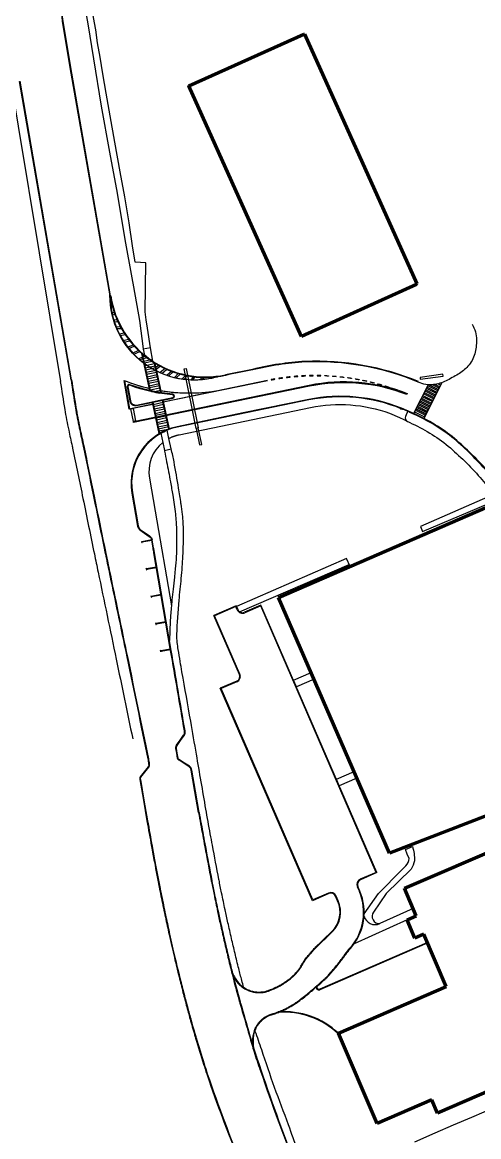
# Model space of a CAD drawing. Header units: millimetres. Extents: x -153 to 768, y -685 to 849.
# Drawn here: x 260.4 to 379, y 90.3 to 379.6 of the extents above; entities that cross this region are included whole.
import ezdxf

# ---------------------------------------------------------------- set-up
doc = ezdxf.new("R2010")
doc.units = ezdxf.units.MM
doc.header["$LTSCALE"] = 1.5
doc.linetypes.add('Dash', pattern=[6, 3, -3])
doc.layers.add('A-AREA', color=32, linetype='Dash', lineweight=9)
doc.layers.add('PD-Sidewalk', color=254, linetype='Continuous', true_color=0xe6e6e6)

msp = doc.modelspace()

# ---------------------------------------------------------------- linework, layer by layer
at = {"layer": 'A-AREA', "color": 7, "linetype": 'Continuous', "lineweight": 90}
for p, q in [((303.67, 363.09, 0), (333.56, 376.55, 0)), ((333.56, 376.55, 0), (333.75, 376.47, 0)), ((333.75, 376.47, 0), (362.9, 311.7, 0)), ((332.94, 298.05, 0), (303.67, 363.09, 0)), ((303.73, 362.96, 0), (303.8, 363.15, 0)), ((362.83, 311.51, 0), (332.94, 298.05, 0)), ((362.9, 311.7, 0), (362.83, 311.51, 0)), ((326.99, 230.28, 0), (383.27, 254.7, 0)), ((355.8, 163.91, 0), (326.99, 230.28, 0)), ((406.18, 183.34, 0), (355.8, 163.91, 0)), ((359.69, 154.77, 0), (388.71, 167.31, 0)), ((362.72, 147.6, 0), (359.69, 154.77, 0)), ((360.36, 146.6, 0), (362.72, 147.6, 0)), ((362.4, 141.84, 0), (360.36, 146.6, 0)), ((364.72, 142.86, 0), (362.4, 141.84, 0)), ((370.48, 129.24, 0), (364.72, 142.86, 0)), ((342.52, 117.13, 0), (370.48, 129.24, 0)), ((352.62, 93.74, 0), (342.52, 117.13, 0)), ((382.34, 102.43, 0), (368.31, 96.37, 0)), ((366.79, 99.86, 0), (352.62, 93.74, 0)), ((368.31, 96.37, 0), (366.79, 99.86, 0))]:
    msp.add_line(p, q, dxfattribs=at)
at = {"layer": 'PD-Sidewalk', "color": 9}
for p, q in [((273.06, 286.77, 0), (259.7, 364.25, 0)), ((273.21, 286.8, 0), (259.85, 364.27, 0)), ((358.77, 279.08, 0), (358.91, 279.42, 0)), ((293.43, 261.22, 0), (294.9, 252.64, 0)), ((364.41, 247.39, 0), (383.63, 255.57, 0)), ((294.9, 252.64, 0), (299.14, 228.1, 0)), ((363.83, 248.72, 0), (364.41, 247.39, 0)), ((315.95, 228.1, 0), (310.17, 225.59, 0)), ((315.87, 227.9, 0), (310.37, 225.51, 0)), ((316.23, 227.08, 0), (315.87, 227.9, 0)), ((316.36, 227.14, 0), (315.95, 228.1, 0)), ((322.41, 228.29, 0), (318.14, 226.43, 0)), ((322.33, 228.09, 0), (318.2, 226.3, 0)), ((352.35, 158.92, 0), (322.33, 228.09, 0)), ((352.54, 158.84, 0), (322.41, 228.29, 0)), ((316.8, 210.32, 0), (310.17, 225.59, 0)), ((316.93, 210.38, 0), (310.37, 225.51, 0)), ((316.1, 208.54, 0), (311.83, 206.69, 0)), ((316.16, 208.4, 0), (312.03, 206.61, 0)), ((335.76, 151.56, 0), (311.83, 206.69, 0)), ((335.84, 151.76, 0), (312.03, 206.61, 0)), ((352.35, 158.92, 0), (348.22, 157.13, 0)), ((352.54, 158.84, 0), (348.28, 156.99, 0)), ((340.02, 153.41, 0), (335.76, 151.56, 0)), ((339.96, 153.55, 0), (335.84, 151.76, 0)), ((347.44, 155.16, 0), (347.97, 153.93, 0)), ((348.11, 153.99, 0), (347.58, 155.22, 0)), ((342.33, 151.49, 0), (341.8, 152.71, 0)), ((342.47, 151.55, 0), (341.94, 152.77, 0)), ((361.93, 149.5, 0), (353.32, 145.61, 0)), ((360.38, 146.59, 0), (346.6, 140.37, 0)), ((365.49, 140.66, 0), (337.67, 128.58, 0)), ((365.55, 140.52, 0), (337.73, 128.44, 0))]:
    msp.add_line(p, q, dxfattribs=at)
at = {"layer": 'PD-Sidewalk', "color": 9, "linetype": 'Continuous', "lineweight": -3}
msp.add_line((334.86, 281.55, 0), (300.64, 274.47, 0), dxfattribs=at)
at = {"layer": 'PD-Sidewalk', "color": 9, "elevation": 0}
for points in [[(283.2, 308.57), (273.12, 366.38), (270.85, 379.8, 0.046774), (267.19, 398.75), (261.44, 420.3, -0.323823), (267.72, 436.72), (307.58, 462.78), (320.02, 471.23)], [(283.35, 308.59), (273.27, 366.4), (271, 379.82, 0.046757), (267.33, 398.79), (261.58, 420.33, -0.323823), (267.81, 436.59), (307.67, 462.65), (320.11, 471.1)], [(377.26, 301.2, -0.13715), (378.39, 297.1, -0.067462), (377.98, 293.5, -0.107797), (376.16, 290.32, -0.086534), (373.66, 288.24, -0.013165), (370.48, 286.48, -0.082459), (367.24, 285.53, -0.152451), (363.29, 286.18)], [(363.35, 286.32, 0.108508), (333.91, 291.56, 0.046989), (320.22, 289.49, 0.00002), (313.17, 288.09, 0.00002)], [(363.29, 286.18, 0.108503), (333.91, 291.41, 0.046997), (320.25, 289.35, 0.00002), (313.2, 287.94, 0.00002)], [(273.06, 286.78, 0.007279), (274.2, 279.54, 0.010049), (275.2, 274.33, 0.000217), (276.09, 270.18, -0.001531), (276.21, 269.59, -0.000767), (278.91, 256.51, 0.000699), (281.87, 242.15, 0.000228), (282.85, 237.43, -0.000048), (287.55, 214.83, -0.000983), (293.01, 188.38, -0.019412), (293.23, 187.04, -0.042751), (293.24, 186.69, -0.077228), (293.21, 186.53, -0.032953), (293.14, 186.37, -0.04597), (293.07, 186.28), (292.06, 184.99), (291.04, 183.71, 0.101268), (290.94, 183.51, 0.072273), (290.9, 183.25, 0.011714), (290.91, 183.08, 0.026151), (290.92, 182.99), (291.86, 177.63), (292.79, 172.28)], [(270.28, 286.38, 0.007279), (271.43, 279.07, 0.010049), (272.45, 273.74, 0.000217), (273.34, 269.59, -0.001531), (273.46, 269.02, -0.000767), (276.16, 255.94, 0.000699), (279.12, 241.57, 0.000228), (280.1, 236.86, -0.000048), (284.8, 214.26, -0.000769), (289.08, 193.57, -0.000769)], [(293.97, 283.89), (294, 283.73, 0.008738), (296.13, 283.32), (296.09, 283.48, -0.008312), (293.97, 283.89, 0.006718)], [(358.91, 279.42, 0.145451), (334.83, 281.7), (317.76, 278.18), (300.61, 274.61, 0.404503), (288.86, 257.39), (290.33, 248.81, 0.190814), (290.96, 247.84), (293.39, 246.14, -0.194882), (294.01, 245.17)], [(358.85, 279.28, 0.145451), (334.86, 281.55), (300.64, 274.47, 0.404503), (289.01, 257.41), (290.48, 248.83, 0.194094), (291.04, 247.96), (293.48, 246.26, -0.19503), (294.16, 245.2)], [(298.49, 271.57), (298.62, 271.64), (298.74, 271.7), (298.87, 271.76), (299, 271.82), (299.12, 271.88), (299.25, 271.94), (299.38, 271.99), (299.52, 272.04), (299.65, 272.1), (299.78, 272.14), (299.91, 272.19), (300.05, 272.24), (300.18, 272.28), (300.32, 272.32), (300.45, 272.36), (300.59, 272.4), (300.72, 272.43), (300.86, 272.47), (301, 272.5), (301.14, 272.53), (335.28, 279.58, -0.138845), (355.83, 278.09), (358.36, 277.03), (359.51, 276.49), (360.46, 275.97)], [(389.11, 244.25, 0.051388), (390.56, 245.3, 0.260423), (390.95, 247.1, 0.050819), (389.3, 251.11, 0.056886), (381.17, 263.03, 0.031543), (372.61, 271.42, 0.066258), (362.05, 277.88, 0.01511), (358.85, 279.28, 0.01511)], [(389.18, 244.12, 0.051641), (390.67, 245.2, 0.261543), (391.09, 247.14, 0.050804), (389.43, 251.18, 0.05689), (381.28, 263.13, 0.031553), (372.71, 271.54, 0.06626), (362.11, 278.02, 0.015101), (358.91, 279.42, 0.015101)], [(360.59, 278.71), (359.96, 277.27, 0.408046), (360.46, 275.97, -0.002931), (361.04, 275.69, -0.066234), (371.07, 269.57, -0.031374), (379.36, 261.44, -0.022334), (382.74, 257.14, -0.478033), (382.67, 256.89), (363.83, 248.72)], [(306.34, 174.47), (305.38, 179.95), (304.42, 185.43, 0.023603), (304.37, 185.62, 0.016886), (304.29, 185.88, 0.050615), (304.19, 186.1, 0.065743), (304.07, 186.25, 0.022948), (303.93, 186.37, 0.026974), (303.8, 186.47), (302.5, 187.3), (301.2, 188.13, -0.027402), (301.05, 188.24, -0.042216), (300.97, 188.31, -0.088437), (300.93, 188.39, -0.049749), (300.87, 188.59), (300.66, 189.85), (300.44, 191.1, -0.060092), (300.43, 191.23, -0.037338), (300.47, 191.46, -0.042055), (300.55, 191.71, -0.058403), (300.63, 191.86), (301.53, 193.13), (302.44, 194.4, 0.036534), (302.58, 194.62, 0.057344), (302.64, 194.79, 0.029827), (302.67, 194.92, 0.013578), (302.69, 195.17, 0.007311), (302.71, 195.43, 0.036964), (302.7, 195.5, 0.016061), (302.68, 195.69, 0.000131), (299.09, 216.55), (294.56, 242.87, 0.000044), (294.52, 243.12), (294.16, 245.21)], [(306.2, 174.45, 0.000982), (307.26, 168.54, 0.001955), (307.81, 165.58, 0.000031), (309.49, 156.72, 0.001439), (309.53, 156.53, 0.002402), (310.21, 153.17, 0.00184), (311.13, 148.78, 0.002019), (311.86, 145.42, 0.001646), (312.79, 141.29, 0.002696), (313.7, 137.41, 0.002634), (314.68, 133.44, 0.003377), (315.48, 130.34, 0.002074), (316.84, 125.3, 0.003261), (316.95, 124.94, 0.000139), (319.41, 116.44, 0.00849), (320.7, 112.24, 0.014698), (329.89, 86.44, -0.218434)], [(306.34, 174.47, 0.000982), (307.41, 168.57, 0.001955), (307.96, 165.6, 0.000031), (309.64, 156.75, 0.001439), (309.68, 156.56, 0.002402), (310.35, 153.2, 0.00184), (311.27, 148.82, 0.002019), (312.01, 145.45, 0.001646), (312.94, 141.32, 0.002696), (313.85, 137.44, 0.002634), (314.82, 133.48, 0.003377), (315.63, 130.38, 0.002074), (316.99, 125.34, 0.003261), (317.09, 124.98, 0.000139), (319.55, 116.48, 0.00849), (320.84, 112.29, 0.014772), (330.03, 86.49, -0.218434)], [(292.79, 172.28, 0.001379), (293.97, 165.66, 0.00228), (294.71, 161.67, 0.000024), (296.05, 154.66, 0.001842), (296.07, 154.57, 0.002031), (296.55, 152.19, 0.000982), (297.58, 147.28, 0.001481), (298.53, 142.82, 0.002111), (299.23, 139.69, 0.003499), (299.9, 136.82, 0.00199), (301.13, 131.77, 0.001899), (302.15, 127.75, 0.00204), (303.13, 124.01, 0.003398), (304.13, 120.35, 0.00301), (305.31, 116.23, 0.003427), (305.41, 115.91, 0.000161), (307.5, 109.15, 0.006585), (308.33, 106.59, 0.017416), (317.67, 81.89, 0.182408)], [(292.94, 172.3, 0.001379), (294.12, 165.69, 0.00228), (294.86, 161.7, 0.000024), (296.2, 154.69, 0.001842), (296.22, 154.6, 0.002031), (296.7, 152.22, 0.000982), (297.73, 147.31, 0.001481), (298.68, 142.85, 0.002111), (299.37, 139.73, 0.003499), (300.04, 136.85, 0.00199), (301.28, 131.81, 0.001899), (302.3, 127.78, 0.00204), (303.28, 124.04, 0.003398), (304.28, 120.39, 0.00301), (305.46, 116.27, 0.003427), (305.55, 115.96, 0.000161), (307.64, 109.19, 0.006585), (308.47, 106.63, 0.017401), (317.8, 81.96, 0.177934)], [(317.9, 129.09, -0.001146), (317.43, 130.85, -0.003377), (316.63, 133.93, -0.002634), (315.66, 137.88, -0.002696), (314.75, 141.74, -0.001646), (313.83, 145.85, -0.002019), (313.09, 149.21, -0.00184), (312.18, 153.57, -0.002402), (311.51, 156.92, -0.001439), (311.47, 157.1, -0.000031), (309.79, 165.95, -0.001955), (309.24, 168.9, -0.001188), (308.09, 175.33)], [(292.79, 172.28, 0.001379), (293.97, 165.66, 0.00228), (294.71, 161.67, 0.000024), (296.05, 154.66, 0.001842), (296.07, 154.57, 0.002031), (296.55, 152.19, 0.000982), (297.58, 147.28, 0.001481), (298.53, 142.82, 0.002111), (299.23, 139.69, 0.003499), (299.9, 136.82, 0.00199), (301.13, 131.77, 0.001899), (302.15, 127.75, 0.00204), (303.13, 124.01, 0.003398), (304.13, 120.35, 0.00301), (305.31, 116.23, 0.003427), (305.41, 115.91, 0.000161), (307.5, 109.15, 0.006585), (308.33, 106.59, 0.016713), (317.03, 83.45, 0.003462)], [(349.22, 148.15), (352.93, 153.39), (358.97, 159.56, -0.014002), (360.06, 160.62, 0.21221), (360.87, 162.48), (360.42, 163.67), (359.98, 164.86), (361.75, 165.61, -0.079097), (362.29, 161.93, -0.072553), (361.4, 159.73), (354.9, 153.46), (351.61, 148.62, 0.621901), (353.32, 145.61, -13.29318)], [(349.19, 147.55, 0.461092), (353.32, 145.61)], [(329.6, 93.34, -0.015126), (322.61, 112.87, -0.002332), (320.94, 117.64, 0.046536), (320.73, 117.84, -0.000019)], [(399.6, 89.77, 0.000427), (393.68, 90.04, 0.000212), (386.79, 90.21, -0.220526), (385.82, 91.34, -0.055421), (385, 96.69, 0.090223), (384.57, 97.54, 0.211086), (383.61, 98.09, 0.197155), (383.27, 98.01), (380.28, 96.7), (377.12, 95.31), (372.37, 93.27), (367.62, 91.23), (362.32, 88.91)], [(335.9, 72.58, 0.000016), (337.63, 68.55, 0.000024)], [(336.03, 72.64, 0.000016), (337.76, 68.61, 0.000024)], [(334.79, 80.24, -0.028438), (329.6, 93.34)]]:
    msp.add_lwpolyline(points, format="xyb", dxfattribs=at)
for points in [[(251.74, 395.76), (253.71, 386.08), (270.3, 286.3)], [(293.71, 295.07), (292.89, 300.15), (292.54, 302.39), (292.33, 304.4), (292.49, 317.14), (289.69, 317.31), (289.04, 321.57), (288.2, 327.53), (287.02, 334.27), (285.83, 340.73), (284.41, 348.44), (283.22, 355.28), (282.19, 361.16), (281.36, 366.21), (280.65, 370.52), (279.94, 374.26), (279.49, 377.65), (278.94, 380.84), (278.4, 384.18), (277.94, 387.69), (277.68, 390.07)], [(275.47, 386.5), (276.03, 385.87), (276.31, 385.36), (277.39, 379.2), (278.86, 370.13), (280.91, 357.81), (283.06, 345.91), (285.06, 335.21), (287.08, 323.19), (288.82, 313.22), (289.26, 310.88), (290.81, 302.18), (291.83, 294.8)], [(294.34, 291.59), (293.71, 295.07), (291.83, 294.74), (292.12, 293.22)], [(305.55, 274.17), (302.41, 289.67), (303.01, 289.73), (306.13, 274.29)], [(296.42, 272.9), (296.92, 270.53), (297.36, 268.47), (299.08, 268.85), (298.48, 271.57), (298.01, 273.67)]]:
    msp.add_lwpolyline(points, dxfattribs=at)
at = {"layer": 'PD-Sidewalk', "color": 9, "linetype": 'Continuous', "elevation": 0}
for points in [[(283.23, 308.37, 0.491879), (310.92, 287.56), (311.11, 287.58), (311.31, 287.61, -0.502992), (283.17, 308.76), (283.2, 308.57)], [(291.75, 292.31), (291.66, 292.7), (290.64, 292.23, 0.004996), (290.97, 291.95)], [(292.23, 292.94, -0.007582), (291.65, 293.42), (291.57, 293.41), (291.7, 292.82)], [(293.49, 291.98, -0.007986), (292.84, 292.46), (291.83, 292.24), (291.95, 291.65)], [(294.78, 291.04), (294.76, 291.14, -0.006992), (294.17, 291.52), (292.08, 291.07), (292.08, 291.06, 0.009236), (292.74, 290.6)], [(292.66, 290.58, -0.007816), (292.1, 290.98), (292.21, 290.48)], [(296.23, 290.3, -0.004362), (295.84, 290.51), (295.09, 289.94), (295.18, 289.51)], [(293.44, 284.49, -0.034494), (286.95, 286.52), (288.23, 279.23), (294.31, 280.49), (294.32, 280.42), (288.17, 279.15), (286.86, 286.62, 0.034935), (293.43, 284.56)], [(326.04, 286.94), (326.03, 287.01, 0.004058), (325.05, 286.83), (325.06, 286.76, -0.004058)], [(328.02, 287.25), (328.01, 287.32, 0.004065), (327.02, 287.17), (327.03, 287.1, -0.00406)], [(330, 287.49), (329.99, 287.56, 0.004065), (329, 287.45), (329.01, 287.38, -0.00406)], [(331.99, 287.68), (331.99, 287.74, 0.004065), (330.99, 287.66), (330.99, 287.59, -0.00406)], [(333.98, 287.79), (333.98, 287.86, 0.004065), (332.98, 287.81), (332.99, 287.74, -0.00406)], [(335.98, 287.84), (335.98, 287.91, 0.004065), (334.98, 287.89), (334.98, 287.83, -0.00406)], [(337.98, 287.83), (337.98, 287.9, 0.004065), (336.98, 287.91), (336.98, 287.84, -0.00406)], [(338.98, 287.8), (338.98, 287.87, -0.004065), (339.98, 287.82), (339.98, 287.75, 0.00406)], [(340.97, 287.69), (340.98, 287.75, -0.004065), (341.97, 287.67), (341.97, 287.61, 0.00406)], [(342.96, 287.51), (342.97, 287.58, -0.004065), (343.96, 287.47), (343.96, 287.4, 0.00406)], [(344.95, 287.27), (344.95, 287.34, -0.004065), (345.95, 287.19), (345.93, 287.13, 0.00406)], [(346.92, 286.97), (346.93, 287.03, -0.004065), (347.92, 286.86), (347.9, 286.79, 0.00406)], [(348.88, 286.6), (348.9, 286.67, -0.004065), (349.88, 286.46), (349.86, 286.39, 0.00406)], [(360.28, 282.97, 0.142082), (335.03, 285.14), (289.31, 275.69), (289.25, 275.99), (334.97, 285.43, -0.142088), (360.39, 283.25)], [(296.38, 283.96, 0.077419), (310.62, 283.86), (309.65, 283.65, -0.071895), (296.4, 283.89)], [(350.85, 286.23, -0.004065), (351.82, 285.99), (351.81, 285.93, 0.00406), (350.83, 286.17)], [(352.77, 285.67), (352.79, 285.74, -0.004065), (353.75, 285.47), (353.73, 285.4, 0.00406)], [(354.69, 285.12), (354.71, 285.18, -0.004066), (355.66, 284.88), (355.64, 284.81, 0.004059)], [(356.59, 284.5), (356.61, 284.56, -0.004065), (357.55, 284.23), (357.53, 284.16, 0.004061)], [(358.47, 283.82), (358.49, 283.88, -0.004058), (359.42, 283.52), (359.4, 283.45, 0.004058)], [(297.92, 273.79), (297.94, 273.8), (297.95, 273.8), (297.97, 273.81), (297.97, 273.81, -0.004939), (298.25, 273.92), (295.91, 273.41), (296.03, 272.85, -0.0352)]]:
    msp.add_lwpolyline(points, format="xyb", close=True, dxfattribs=at)
at = {"layer": 'PD-Sidewalk', "color": 9, "elevation": 0}
for points in [[(283.85, 305.61, -0.005391), (283.71, 306.13), (283.35, 306.31, 0.005493), (283.41, 305.83)], [(284.49, 303.65, -0.004891), (284.32, 304.11), (283.66, 304.3, 0.005141), (283.76, 303.86)], [(285.24, 301.86, -0.004506), (285.06, 302.27), (284.16, 302.33, 0.004875), (284.29, 301.93)], [(286.14, 300.11, -0.00445), (285.93, 300.5), (284.82, 300.46, 0.004853), (284.98, 300.07)], [(287.13, 298.52, -0.004316), (286.89, 298.88), (285.64, 298.66, 0.00477), (285.83, 298.29)], [(288.28, 296.93, -0.004341), (288.01, 297.28), (286.62, 296.94, 0.004811), (286.85, 296.58)], [(289.5, 295.49, -0.004278), (289.22, 295.81), (287.78, 295.28, 0.004782), (288.04, 294.95)], [(290.9, 294.09, -0.004277), (290.59, 294.38), (289.12, 293.71, 0.004807), (289.41, 293.4)], [(292.12, 293.22), (292.16, 292.99, 0.027322), (294.38, 291.38), (294.34, 291.59, -0.027696)], [(297.88, 289.5, -0.004392), (297.48, 289.68), (296.25, 288.64, 0.005074), (296.66, 288.46)], [(299.6, 288.82, -0.004507), (299.17, 288.98), (298.02, 287.95, 0.005253), (298.45, 287.8)], [(301.38, 288.26, -0.004573), (300.93, 288.39), (299.92, 287.39, 0.005391), (300.38, 287.29)], [(303.25, 287.83, -0.004615), (302.79, 287.92), (301.96, 287, 0.005515), (302.44, 286.93)], [(305.35, 287.52, -0.004869), (304.87, 287.58), (304.16, 286.79, 0.005953), (304.68, 286.77)], [(307.16, 286.87), (307.63, 287.39, -0.005255), (307.1, 287.4), (306.57, 286.82)], [(309.96, 287.32), (310.1, 287.48, -0.005875), (309.52, 287.43), (309.29, 287.18, 0.007786)], [(287.68, 284.94), (288.33, 281.32), (288.34, 281.26), (288.35, 281.2), (288.37, 281.14), (288.39, 281.08), (288.41, 281.03), (288.43, 280.97), (288.46, 280.92), (288.48, 280.87), (288.51, 280.81), (288.54, 280.76), (288.58, 280.71), (288.61, 280.67), (288.65, 280.62), (288.69, 280.57), (288.73, 280.53), (288.77, 280.49), (288.82, 280.45), (288.86, 280.41), (288.91, 280.37), (288.96, 280.34, 0.192261), (290.1, 280.1), (299.53, 282.04, 0.371141), (299.93, 282.56, 0.371138), (299.47, 283.03), (298.05, 283.19), (296.64, 283.38), (295.23, 283.64), (293.83, 283.92), (292.44, 284.25), (291.07, 284.62), (289.7, 285.04), (288.35, 285.5, 0.266647), (287.85, 285.41, 0.266651)], [(287.83, 284.96), (288.47, 281.34), (288.48, 281.29), (288.5, 281.24), (288.51, 281.18), (288.53, 281.13), (288.55, 281.08), (288.57, 281.03), (288.59, 280.98), (288.61, 280.94), (288.64, 280.89), (288.67, 280.84), (288.7, 280.8), (288.73, 280.76), (288.76, 280.71), (288.8, 280.67), (288.84, 280.64), (288.87, 280.6), (288.91, 280.56), (288.96, 280.53), (289, 280.49), (289.04, 280.46, 0.191452), (290.07, 280.24), (299.5, 282.19, 0.371137), (299.78, 282.55, 0.37199), (299.46, 282.88), (298.04, 283.04), (296.62, 283.24), (295.2, 283.49), (293.8, 283.77), (292.4, 284.1), (291.03, 284.48), (289.65, 284.9), (288.3, 285.35, 0.267485), (287.95, 285.29, 0.26653)], [(298.01, 273.67), (297.98, 273.81, 0.001134), (297.92, 273.79), (297.92, 273.79, 0.028341), (296.38, 273.05), (296.42, 272.9, -0.029815)], [(345.54, 238.32), (344.64, 240.39), (316.01, 227.96), (316.36, 227.14, 0.148332), (316.87, 226.54), (345.3, 238.87)]]:
    msp.add_lwpolyline(points, format="xyb", close=True, dxfattribs=at)
at = {"layer": 'PD-Sidewalk', "color": 9, "linetype": 'Continuous', "elevation": 0}
for points in [[(293.55, 283.98), (291.47, 293.57), (291.55, 293.5), (293.62, 283.97)], [(295.04, 289.87), (292.46, 289.31), (292.33, 289.9), (294.91, 290.45)], [(296.43, 283.42), (294.76, 291.14), (294.84, 291.09), (296.5, 283.41)], [(295.29, 288.7), (292.71, 288.14), (292.59, 288.73), (295.16, 289.28)], [(295.54, 287.54), (292.97, 286.98), (292.84, 287.57), (295.41, 288.12)], [(295.79, 286.38), (293.22, 285.82), (293.09, 286.41), (295.67, 286.96)], [(296.98, 281.04), (324.07, 286.63), (324.08, 286.57), (296.99, 280.97)], [(296.04, 285.22), (293.47, 284.66), (293.34, 285.25), (295.92, 285.81)], [(296.3, 284.06), (296.17, 284.64), (293.59, 284.09), (293.62, 283.97), (293.83, 283.92), (293.97, 283.89), (293.97, 283.89), (294.13, 283.86), (294.77, 283.73)], [(365.82, 285.48), (362.02, 278.06), (362.08, 278.03), (365.82, 285.48), (362.08, 278.03), (365.88, 285.47), (365.82, 285.48), (362.02, 278.06), (362.08, 278.03), (365.88, 285.47)], [(369.41, 286.03), (364.68, 276.79), (364.73, 276.76), (369.48, 286.06)], [(369.41, 286.03), (364.68, 276.79), (364.73, 276.76), (369.41, 286.03), (364.73, 276.76), (369.48, 286.06)], [(364.85, 283.45), (367.42, 282.15), (367.61, 282.52), (365.03, 283.8)], [(365.21, 284.15), (367.78, 282.85), (367.97, 283.23), (365.39, 284.51)], [(365.57, 284.86), (368.14, 283.56), (368.33, 283.93), (365.75, 285.21)], [(366.97, 285.49), (366.11, 285.46), (368.51, 284.25), (368.69, 284.63)], [(368.33, 285.72), (367.68, 285.59), (368.87, 284.98), (369.06, 285.36)], [(295.97, 272.81), (294.21, 280.94), (294.27, 280.96), (296.03, 272.85)], [(297.1, 280.36), (294.52, 279.8), (294.4, 280.38), (296.97, 280.94)], [(298.47, 274), (296.85, 281.49), (296.91, 281.5), (298.53, 274.03)], [(363.41, 280.63), (365.98, 279.33), (366.17, 279.71), (363.59, 280.99)], [(363.77, 281.34), (366.34, 280.04), (366.53, 280.41), (363.95, 281.69)], [(364.13, 282.04), (366.7, 280.74), (366.89, 281.11), (364.31, 282.39)], [(364.49, 282.74), (367.06, 281.44), (367.25, 281.82), (364.67, 283.1)], [(289.25, 275.99), (288.58, 279.24), (289.17, 279.36), (289.84, 276.11)], [(297.35, 279.2), (294.77, 278.64), (294.65, 279.22), (297.22, 279.78)], [(297.6, 278.04), (295.02, 277.48), (294.9, 278.06), (297.47, 278.62)], [(362.33, 278.51), (364.9, 277.21), (365.09, 277.59), (362.51, 278.87)], [(362.85, 279.58), (362.67, 279.23), (365.29, 277.91), (365.46, 278.27)], [(362.69, 279.22), (365.26, 277.92), (365.45, 278.3), (362.87, 279.58)], [(363.05, 279.92), (365.62, 278.62), (365.81, 279), (363.23, 280.28)], [(297.85, 276.87), (295.28, 276.32), (295.15, 276.9), (297.73, 277.46)], [(298.1, 275.71), (295.53, 275.15), (295.4, 275.74), (297.98, 276.3)], [(298.36, 274.55), (295.78, 273.99), (295.65, 274.58), (298.23, 275.13)], [(291.41, 244.72), (291.45, 244.53), (291.51, 244.53), (291.41, 244.72), (291.51, 244.53), (291.48, 244.73), (291.41, 244.72), (291.45, 244.53), (291.51, 244.53), (291.48, 244.73)], [(291.46, 244.7), (294.01, 245.14), (294.01, 245.2), (291.46, 244.7), (294.01, 245.2), (291.44, 244.75), (291.46, 244.7), (294.01, 245.14), (294.01, 245.2), (291.44, 244.75)], [(292.62, 237.82), (292.68, 237.43), (292.74, 237.44), (292.62, 237.82), (292.74, 237.44), (292.67, 237.84), (292.62, 237.82), (292.68, 237.43), (292.74, 237.44), (292.67, 237.84)], [(292.68, 237.6), (295.24, 238.04), (295.23, 238.1), (292.68, 237.6), (295.23, 238.1), (292.67, 237.67), (292.68, 237.6), (295.24, 238.04), (295.23, 238.1), (292.67, 237.67)], [(293.84, 230.73), (293.9, 230.34), (293.97, 230.35), (293.84, 230.73), (293.97, 230.35), (293.9, 230.74), (293.84, 230.73), (293.9, 230.34), (293.97, 230.35), (293.9, 230.74)], [(293.91, 230.51), (296.47, 230.95), (296.46, 231.02), (293.91, 230.51), (296.46, 231.02), (293.9, 230.56), (293.91, 230.51), (296.47, 230.95), (296.46, 231.02), (293.9, 230.56)], [(295.07, 223.63), (295.13, 223.25), (295.2, 223.25), (295.07, 223.63), (295.2, 223.25), (295.13, 223.65), (295.07, 223.63), (295.13, 223.25), (295.2, 223.25), (295.13, 223.65)], [(295.14, 223.42), (297.7, 223.87), (297.69, 223.92), (295.14, 223.42), (297.69, 223.92), (295.13, 223.48), (295.14, 223.42), (297.7, 223.87), (297.69, 223.92), (295.13, 223.48)], [(296.3, 216.55), (296.37, 216.15), (296.42, 216.16), (296.35, 216.56)], [(296.3, 216.55), (296.37, 216.15), (296.42, 216.16), (296.3, 216.55), (296.42, 216.16), (296.35, 216.56)], [(296.36, 216.32), (298.93, 216.76), (298.92, 216.83), (296.36, 216.32), (298.92, 216.83), (296.36, 216.39), (296.36, 216.32), (298.93, 216.76), (298.92, 216.83), (296.36, 216.39)]]:
    msp.add_lwpolyline(points, close=True, dxfattribs=at)
at = {"layer": 'PD-Sidewalk', "color": 9}
for points in [[(273.21, 286.8, 0.007279), (274.34, 279.57, 0.010049), (275.34, 274.36, 0.000217), (276.23, 270.21, -0.001531), (276.36, 269.62, -0.000767), (279.05, 256.54, 0.000699), (282.01, 242.18, 0.000228), (282.99, 237.46, -0.000048), (287.7, 214.86, -0.000983), (293.15, 188.41, -0.019412), (293.38, 187.06, -0.042751), (293.39, 186.69, -0.077228), (293.35, 186.48, -0.032953), (293.27, 186.3, -0.04597), (293.19, 186.18), (292.17, 184.9), (291.15, 183.62, 0.101268), (291.08, 183.47, 0.072273), (291.05, 183.25, 0.011714), (291.06, 183.09, 0.026151), (291.07, 183.02), (292.01, 177.66), (292.94, 172.3)], [(297.31, 268.47, -0.000043), (297.35, 268.28, -0.001822), (297.89, 265.53, -0.000051), (298.89, 260.32, -0.001734), (298.91, 260.17, -0.007961), (299.47, 256.84, -0.00542), (300.16, 251.94, -0.000223), (300.21, 251.61, -0.002598), (300.21, 251.58, -0.006441), (300.23, 251.4, -0.001624), (300.29, 250.68, -0.004046), (300.32, 250.31, -0.001194), (300.4, 249.07, -0.011421), (300.49, 247.08, -0.008166), (300.49, 244.29, -0.010131), (300.38, 240.88, -0.010951), (300.14, 237.74, -0.000467), (299.99, 236.33, -0.000865), (299.92, 235.57, -0.003165), (299.57, 232.41, 0.003639), (299.27, 229.66, 0.005205), (299.26, 229.54, 0.000159), (298.94, 225.64, 0.009067), (298.78, 223.12, 0.005714), (298.65, 219.1)], [(308.09, 175.33, 0.000467), (305.64, 189.57, 0.000775), (304.15, 198.15, 0.000056), (301.89, 210.96, -0.000266), (301.42, 213.67, -0.004414), (300.91, 216.74, -0.007444), (300.65, 218.57, -0.043022), (300.56, 220.65, -0.010023), (301.15, 229.55, -0.005797), (301.71, 235.24, 0.011061), (301.97, 238.23, 0.00533), (302.12, 240.96, 0.004469), (302.24, 244.23, 0.008325), (302.27, 247.68, 0.014491), (302.2, 249.66, 0.011486), (302.01, 251.79, 0.008869), (301.65, 254.54, 0.002355), (301.63, 254.7, 0.000097), (301, 258.68, 0.007968), (299.82, 265.46, 0.00256), (299.11, 268.86)], [(306.2, 174.45), (305.23, 179.92), (304.27, 185.4, 0.023603), (304.23, 185.58, 0.016886), (304.15, 185.83, 0.050615), (304.06, 186.02, 0.065743), (303.96, 186.14, 0.022948), (303.84, 186.26, 0.026974), (303.72, 186.34), (302.42, 187.17), (301.12, 188.01, -0.027402), (300.96, 188.12, -0.042216), (300.86, 188.21, -0.088437), (300.79, 188.33, -0.049749), (300.72, 188.57), (300.51, 189.82), (300.29, 191.08, -0.060092), (300.28, 191.24, -0.037338), (300.32, 191.49, -0.042055), (300.41, 191.76, -0.058403), (300.5, 191.94), (301.41, 193.21), (302.32, 194.49, 0.036534), (302.44, 194.69, 0.057344), (302.5, 194.83, 0.029827), (302.52, 194.94, 0.013578), (302.54, 195.18, 0.007311), (302.56, 195.44, 0.036964), (302.55, 195.49, 0.016061), (302.53, 195.66, 0.000131), (298.94, 216.52, 0), (294.59, 241.85, 0.000008), (294.37, 243.09, 0.000124), (294.01, 245.17, -0.000012)], [(314.71, 133.3, 0.021297), (314.92, 132.63, 0.039729), (315.07, 132.29, 0.003238), (315.46, 131.58, 0.010212), (315.59, 131.36, 0.010372), (315.92, 130.85, 0.011426), (316.24, 130.4, 0.028556), (316.63, 129.93, 0.028527), (317.07, 129.51, 0.02054), (317.46, 129.2, 0.016867), (317.97, 128.87, 0.014841), (318.52, 128.54, 0.016503), (319.04, 128.29, 0.022523), (319.63, 128.05, 0.024278), (320.19, 127.88, 0.019331), (320.73, 127.77, 0.021346), (321.22, 127.71, 0.014527), (321.71, 127.69, 0.014107), (322.21, 127.69, 0.017525), (322.76, 127.73, 0.021328), (323.2, 127.79, 0.022579), (323.78, 127.93, 0.016769), (324.54, 128.18, 0.007398), (325.29, 128.47, 0.010397), (325.82, 128.69, 0.008889), (326.53, 129.02, 0.011162), (327.08, 129.3, 0.009291), (327.62, 129.61, 0.007122), (328.31, 130.03, 0.008642), (328.94, 130.45, 0.008293), (329.58, 130.9, 0.014609), (330.06, 131.28, 0.010652), (330.69, 131.82, 0.019152), (331.4, 132.51, 0.018937), (332.05, 133.25, 0.011146), (332.51, 133.84, 0.022591), (332.72, 134.15, 0.015618), (332.93, 134.52, -0.013397), (333.18, 134.95, -0.007322), (333.65, 135.71, -0.013242), (333.92, 136.11, -0.011394), (334.29, 136.61, -0.007086), (334.93, 137.39, -0.002789), (335.42, 137.97, -0.004013), (335.77, 138.37, -0.008132), (336.58, 139.25, -0.009842), (337.27, 139.96, -0.001961), (337.33, 140.02, -0.000078), (338.75, 141.38, -0.002509), (339.61, 142.21, -0.001559), (341.01, 143.52)], [(314.86, 133.33, 0.021524), (315.06, 132.68, 0.039729), (315.2, 132.36, 0.003238), (315.59, 131.66, 0.010212), (315.72, 131.44, 0.010372), (316.04, 130.93, 0.011426), (316.36, 130.49, 0.028556), (316.74, 130.03, 0.028527), (317.17, 129.63, 0.02054), (317.55, 129.33, 0.016867), (318.05, 128.99, 0.014841), (318.6, 128.68, 0.016503), (319.1, 128.42, 0.022523), (319.68, 128.19, 0.024278), (320.22, 128.03, 0.019331), (320.75, 127.92, 0.021346), (321.24, 127.86, 0.014527), (321.71, 127.84, 0.014107), (322.2, 127.84, 0.017525), (322.74, 127.88, 0.021328), (323.18, 127.94, 0.022579), (323.74, 128.08, 0.016769), (324.48, 128.32, 0.007398), (325.24, 128.61, 0.010397), (325.76, 128.83, 0.008889), (326.46, 129.15, 0.011162), (327.01, 129.44, 0.009291), (327.54, 129.74, 0.007122), (328.23, 130.16, 0.008642), (328.85, 130.57, 0.008293), (329.49, 131.03, 0.014609), (329.97, 131.39, 0.010652), (330.59, 131.93, 0.019152), (331.29, 132.61, 0.018937), (331.94, 133.35, 0.011146), (332.39, 133.93, 0.022591), (332.59, 134.23, 0.015618), (332.8, 134.59, -0.013397), (333.05, 135.03, -0.007322), (333.52, 135.79, -0.013242), (333.8, 136.2, -0.011394), (334.18, 136.7, -0.007086), (334.81, 137.48, -0.002789), (335.3, 138.07, -0.004013), (335.65, 138.47, -0.008132), (336.47, 139.36, -0.009842), (337.17, 140.07, -0.001962), (337.22, 140.12, -0.000078), (338.64, 141.49, -0.002509), (339.51, 142.31, -0.001559), (340.91, 143.63, -0.001559)], [(320.39, 113.19, -0.013239), (320.31, 114.25, -0.018902), (320.3, 114.74, -0.003559), (320.33, 115.94, -0.016048), (320.35, 116.2, -0.028271), (320.43, 116.73, -0.019596), (320.62, 117.47, -0.024972), (320.93, 118.34, -0.033387), (321.23, 118.96, -0.012304), (321.43, 119.29, -0.013339), (321.64, 119.59, -0.021738), (321.98, 120.02, -0.017463), (322.44, 120.52, -0.02799), (322.97, 121, -0.029781), (323.52, 121.39, -0.020154), (324.01, 121.67, -0.020812), (324.51, 121.9, -0.032782), (325.61, 122.28, 0.028066), (326.91, 122.7, 0.005536), (328.07, 123.18, 0.014847), (328.5, 123.37, 0.009247), (329.05, 123.65, 0.006127), (329.86, 124.1, 0.00676), (330.76, 124.63, 0.010935), (331.31, 124.98, 0.013144), (332.07, 125.51, 0.007629), (333.33, 126.48, 0.002855), (334.72, 127.61, 0.005386), (335.46, 128.21, 0.002848), (336.6, 129.2, 0.001941), (338.26, 130.65, 0.002155), (339.06, 131.37, 0.005973), (339.35, 131.64, 0.01718), (339.6, 131.88, 0.005858), (340.28, 132.64, 0.006744), (341.5, 134.06, 0.007175), (342.61, 135.43, 0.00289), (342.67, 135.51, 0.000213), (343.46, 136.54, 0.012993), (344.3, 137.7, 0.009379), (345.52, 139.27)], [(320.54, 113.21, -0.013239), (320.46, 114.25, -0.018902), (320.45, 114.74, -0.003559), (320.48, 115.93, -0.016048), (320.5, 116.19, -0.028271), (320.58, 116.7, -0.019596), (320.76, 117.43, -0.024972), (321.06, 118.28, -0.033387), (321.36, 118.88, -0.012304), (321.56, 119.21, -0.013339), (321.76, 119.5, -0.021738), (322.09, 119.92, -0.017463), (322.55, 120.41, -0.02799), (323.07, 120.88, -0.029781), (323.6, 121.26, -0.020154), (324.08, 121.54, -0.020812), (324.57, 121.76, -0.032782), (325.65, 122.13, 0.028066), (326.96, 122.56, 0.005536), (328.13, 123.04, 0.014847), (328.57, 123.23, 0.009247), (329.12, 123.52, 0.006127), (329.93, 123.97, 0.00676), (330.84, 124.5, 0.010935), (331.4, 124.85, 0.013144), (332.16, 125.39, 0.007629), (333.42, 126.36, 0.002855), (334.82, 127.49, 0.005386), (335.55, 128.1, 0.002848), (336.7, 129.08, 0.001941), (338.36, 130.54, 0.002155), (339.16, 131.26, 0.005973), (339.45, 131.53, 0.01718), (339.71, 131.78, 0.005858), (340.39, 132.54, 0.006744), (341.62, 133.97, 0.007175), (342.73, 135.34, 0.00289), (342.79, 135.42, 0.000213), (343.58, 136.45, 0.012942), (344.42, 137.61, 0.009352), (345.64, 139.18, 0.009352)], [(322.28, 107.49, -0.003201), (320.7, 112.24, -0.001933), (320.39, 113.19, -0.000139)], [(322.35, 107.75, -0.003057), (320.84, 112.29, -0.001904), (320.54, 113.22, -0.000139)]]:
    msp.add_lwpolyline(points, format="xyb", dxfattribs=at)
at = {"layer": 'PD-Sidewalk', "color": 9, "elevation": 0}
for points in [[(369.75, 287.72), (369.68, 288.22), (363.74, 287.41), (363.81, 286.91)], [(294.58, 281.02), (294.55, 281.17), (296.51, 281.57), (296.54, 281.42), (294.58, 281.02)], [(306.43, 269.86), (307.01, 269.99), (306.13, 274.29), (305.55, 274.17)], [(336.2, 209.07), (331.61, 207.08), (330.86, 208.81), (335.45, 210.8)], [(347.35, 183.38), (342.76, 181.39), (342.01, 183.13), (346.6, 185.12)]]:
    msp.add_lwpolyline(points, close=True, dxfattribs=at)
at = {"layer": 'PD-Sidewalk', "color": 9, "linetype": 'Continuous', "elevation": 0}
msp.add_lwpolyline([(293.52, 245.08), (293.52, 245.08), (293.52, 245.08)], dxfattribs=at)
at = {"layer": 'PD-Sidewalk', "color": 9}
for centre, radius, start, end in [((307.96, 312.44, 0), 25.05, 188.89, 282.0794), ((307.96, 312.44, 0), 24.9, 188.89, 282.0794), ((303.14, 262.89, 0), 9.86, 129.1144, 189.7533), ((317.6, 227.67, 0), 1.5, 203.4612, 293.4612), ((317.6, 227.67, 0), 1.35, 203.4612, 293.4612), ((315.56, 209.78, 0), 1.35, 293.4612, 23.4612), ((315.56, 209.78, 0), 1.5, 293.4612, 23.4612), ((348.82, 155.75, 0), 1.5, 113.4612, 203.4612), ((348.82, 155.75, 0), 1.35, 113.4612, 203.4612), ((340.56, 152.17, 0), 1.5, 23.4612, 113.4612), ((340.56, 152.17, 0), 1.35, 23.4612, 113.4612), ((335.27, 148.52, 0), 13.81, 317.9601, 23.072), ((335.27, 148.52, 0), 13.96, 317.9601, 23.072), ((335.88, 148.6, 0), 7.07, 315.2924, 24.1101), ((335.88, 148.6, 0), 7.22, 315.2924, 24.1101), ((337.45, 129.07, 0), 0.684, 147.1306, 294.3431), ((337.45, 129.07, 0), 0.534, 147.1306, 294.3431), ((328.49, 102.33, 0), 20.41, 46.6008, 94.5656), ((328.49, 102.33, 0), 20.26, 46.7821, 94.4978)]:
    msp.add_arc(centre, radius, start, end, dxfattribs=at)
at = {"layer": 'PD-Sidewalk', "color": 9, "linetype": 'Continuous'}
for radius, start in [(61.61, 101.7039), (61.58, 101.7047), (61.55, 101.7044)]:
    msp.add_arc((336.57, 226.3, 0), radius, start, 101.7051, dxfattribs=at)

doc.saveas('drawing.dxf')
